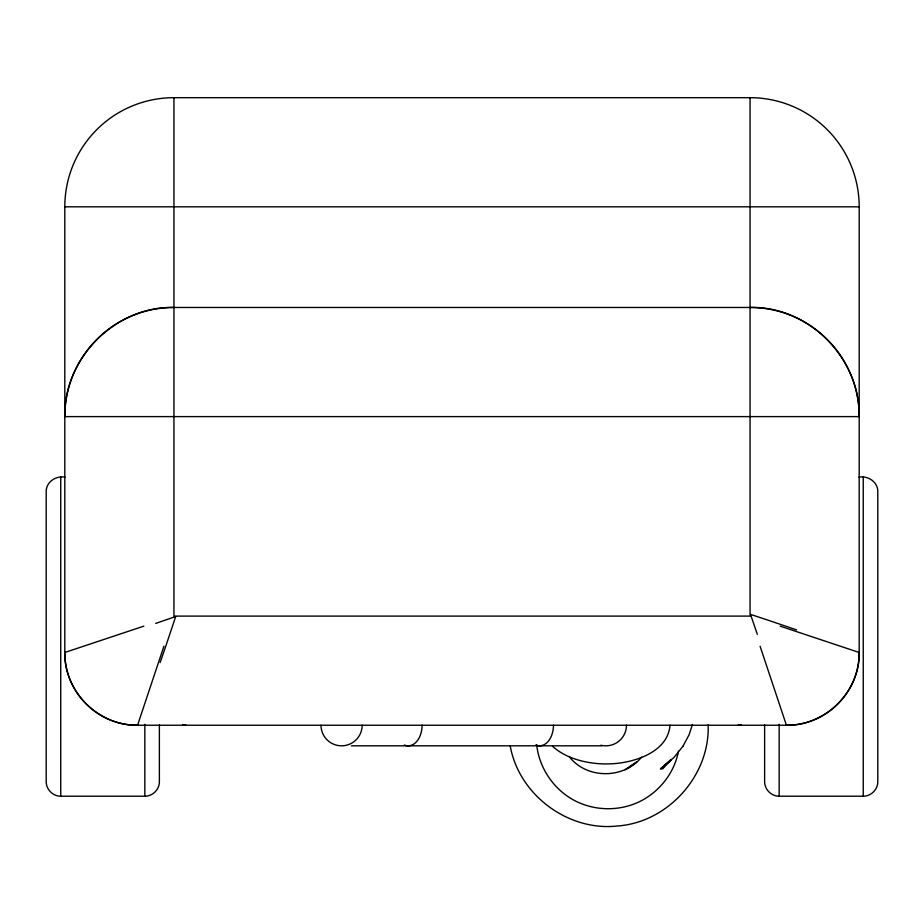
<?xml version="1.0" encoding="UTF-8"?>
<svg xmlns="http://www.w3.org/2000/svg" width="924" height="924" viewBox="0 0 924 924"><rect width="100%" height="100%" fill="white"/><g stroke="black" fill="none" stroke-linecap="round" stroke-linejoin="round"><path stroke-width="1.39" d="M64.807 416.608C63.525 358.489 115.477 305.832 173.943 307.473L750.057 307.473C808.523 305.832 860.475 358.489 859.193 416.608L64.807 416.608A109.136 109.136 0 0 1 173.943 307.473M858.95 652.275A14.553 1.132 0 0 1 859.193 652.483C860.186 691.36 825.305 726.241 786.428 725.236L137.572 725.236C98.695 726.241 63.814 691.36 64.807 652.483L64.807 206.814A109.136 109.136 0 0 1 173.943 97.678L750.057 97.678A109.136 109.136 0 0 1 859.193 206.814L859.193 652.483A72.753 72.753 0 0 1 786.428 725.236L786.428 724.947M682.905 746.326L673.908 757.518L660.429 768.895L671.251 759.69L661.295 768.907L670.258 760.198M708.142 724.763C710.163 775.525 667.809 822.637 617.093 826.033C567.786 831.381 518.745 794.594 510.175 745.703M670.016 725.236C668.006 750.265 639.246 760.833 617.752 763.293A104.793 104.793 0 0 1 594.502 763.293C579.452 761.48 564.137 756.687 552.656 746.419M678.459 751.166C674.22 774.139 657.657 794.016 636.255 803.152L636.139 803.187C617.913 810.764 596.858 810.544 578.794 802.598L578.678 802.552C555.705 792.318 539.281 769.577 536.671 744.582M692.469 724.439L689.142 734.649L683.055 746.095M137.618 725.086L163.918 646.211M662.612 768.918L670.293 760.313M641.545 757.183C623.746 779.313 586.359 779.255 569.103 756.433M627.396 768.549L636.682 762L625.086 769.715M143.844 626.137L64.876 652.459A14.553 1.132 0 0 1 65.05 652.275M741.221 724.866L737.964 725.236M65.026 477.154C55.983 475.456 45.981 482.005 46.2 491.695L46.2 781.669C46.084 789.442 52.98 796.338 60.753 796.211L144.837 796.211C152.61 796.338 159.505 789.442 159.378 781.669L159.378 724.913M764.622 724.913L764.622 781.669C764.495 789.442 771.39 796.338 779.163 796.211L863.247 796.211C871.02 796.338 877.916 789.442 877.8 781.669L877.8 491.695C878.019 482.005 868.017 475.456 858.974 477.154M64.807 206.814L859.193 206.814M351.351 745.818L601.824 745.818M186.036 725.236L182.779 724.866M859.124 652.459L780.156 626.137M760.082 646.211L786.405 725.167M863.247 477.142L863.247 796.222M779.163 724.277L779.163 796.222M750.057 97.678L750.057 616.1L173.943 616.1L173.943 97.678M144.837 724.277L144.837 796.222M137.572 724.947L137.572 725.236A72.753 72.753 0 0 1 64.807 652.483M60.753 477.142L60.753 796.222M750.6 614.425A121.287 4.793 18.1 0 1 796.58 629.914M757.345 634.326A121.287 2.044 71.1 0 1 750.993 615.8M155.729 623.4A121.287 2.044 -18.9 0 1 174.255 617.036M175.618 616.654A121.287 4.793 -71.9 0 1 160.129 662.624M750.057 307.473A109.136 109.136 0 0 1 859.193 416.608M362.162 725.236A20.582 20.582 0 0 1 341.58 745.818A20.582 20.582 0 0 1 320.998 725.236M422.083 725.236A20.582 13.918 -90 0 1 404.331 745.021M553.464 725.236A20.582 13.918 -90 0 1 535.712 745.021M626.46 725.236A20.605 20.605 0 0 1 600.854 745.218"/></g></svg>
